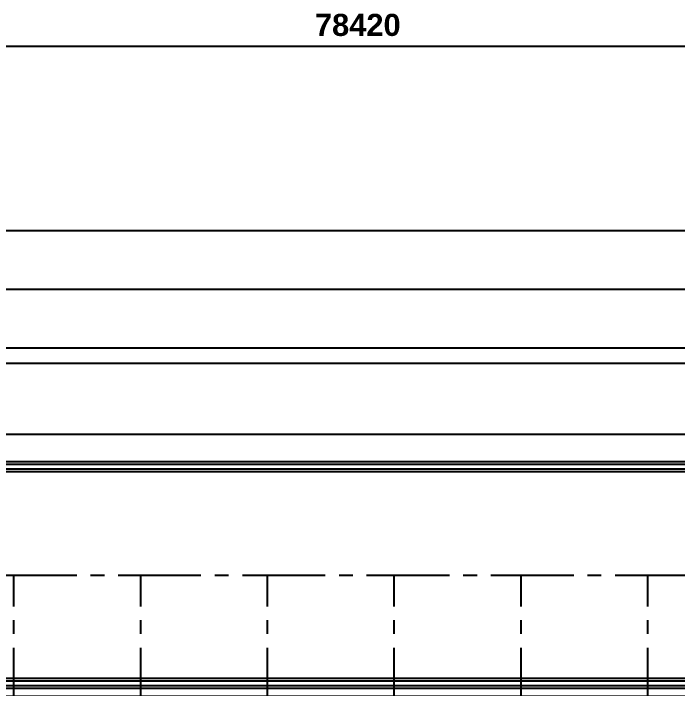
# Model space of a CAD drawing. Extents: x -115306 to 97263, y 46189 to 262006.
# Drawn here: x -11570 to -3085, y 252637 to 261257 of the extents above; entities that cross this region are included whole.
import ezdxf

# ---------------------------------------------------------------- set-up
doc = ezdxf.new("R2010")
doc.units = 0
doc.header["$LTSCALE"] = 508
doc.linetypes.add('STYLE_06', pattern=[3.125, 2.083359, -0.347214, 0.347214, -0.347214])
doc.layers.add('INSTALACION_NUEVA', color=7, linetype='CONTINUOUS')
doc.styles.add('ARIAL-B', font='arialbd.ttf')

# ---------------------------------------------------------------- blocks, each defined once
blk = doc.blocks.new('*U123')
at = {"layer": 'INSTALACION_NUEVA', "color": 4, "linetype": 'Continuous'}
for points in [[(52970.7, 28791), (-16939.3, 28791), (-16939.3, 28921), (52970.7, 28921)], [(52970.7, 28823), (-16939.3, 28823), (-16939.3, 28889), (52970.7, 28889)]]:
    blk.add_lwpolyline(points, close=True, dxfattribs=at)
blk = doc.blocks.new('*U124')
at = {"layer": 'INSTALACION_NUEVA', "color": 4, "linetype": 'Continuous'}
for points in [[(52970.7, 31557), (-16939.3, 31557), (-16939.3, 31687), (52970.7, 31687)], [(52970.7, 31589), (-16939.3, 31589), (-16939.3, 31655), (52970.7, 31655)]]:
    blk.add_lwpolyline(points, close=True, dxfattribs=at)
blk = doc.blocks.new('*U125')
at = {"layer": 'INSTALACION_NUEVA', "color": 4, "linetype": 'STYLE_06'}
blk.add_line((-16939.3, 30239), (52970.7, 30239), dxfattribs=at)
at = {"layer": 'INSTALACION_NUEVA', "color": 1, "linetype": 'Continuous'}
blk.add_lwpolyline([(-16939.3, 32039), (52970.7, 32039), (52970.7, 28689), (-16939.3, 28689)], close=True, dxfattribs=at)
at = {"layer": 'INSTALACION_NUEVA', "color": 4}
for name in ['*U124', '*U123']:
    blk.add_blockref(name, (0, 0), dxfattribs=at)

msp = doc.modelspace()

# ---------------------------------------------------------------- linework, layer by layer
at = {"layer": 'INSTALACION_NUEVA', "color": 4, "linetype": 'Continuous'}
for p, q in [((29715.5, 260836.48), (-48704.5, 260836.48)), ((-27054.5, 257736.48), (29515.5, 257736.48))]:
    msp.add_line(p, q, dxfattribs=at)
at = {"layer": 'INSTALACION_NUEVA', "linetype": 'Continuous'}
msp.add_line((-43669.3, 258486.93), (31209.66, 258486.93), dxfattribs=at)
at = {"layer": 'INSTALACION_NUEVA', "color": 4, "linetype": 'STYLE_06'}
for p, q in [((-11564.5, 215586.43), (-11564.5, 254086.43)), ((-9944.5, 215586.43), (-9944.5, 254086.43)), ((-8324.5, 215586.43), (-8324.5, 254086.43)), ((-6704.5, 215586.43), (-6704.5, 254086.43)), ((-5084.5, 215586.43), (-5084.5, 254086.43)), ((-3464.5, 215586.43), (-3464.5, 254086.43))]:
    msp.add_line(p, q, dxfattribs=at)
at = {"layer": 'INSTALACION_NUEVA', "color": 1, "linetype": 'Continuous'}
msp.add_lwpolyline([(29555.5, 256987.48), (29555.5, 256786.48), (-27054.5, 256786.48), (-27054.5, 256987.48)], close=True, dxfattribs=at)

# ---------------------------------------------------------------- block references
at = {"layer": 'INSTALACION_NUEVA', "color": 4}
msp.add_blockref('*U125', (-23455.21, 223847.38), dxfattribs=at)

# ---------------------------------------------------------------- texts
at = {"layer": 'INSTALACION_NUEVA', "color": 4, "insert": (-7718.39, 261252.75), "char_height": 282.222, "attachment_point": 1, "style": 'ARIAL-B'}
msp.add_mtext('78420', dxfattribs=at)

doc.saveas('drawing.dxf')
